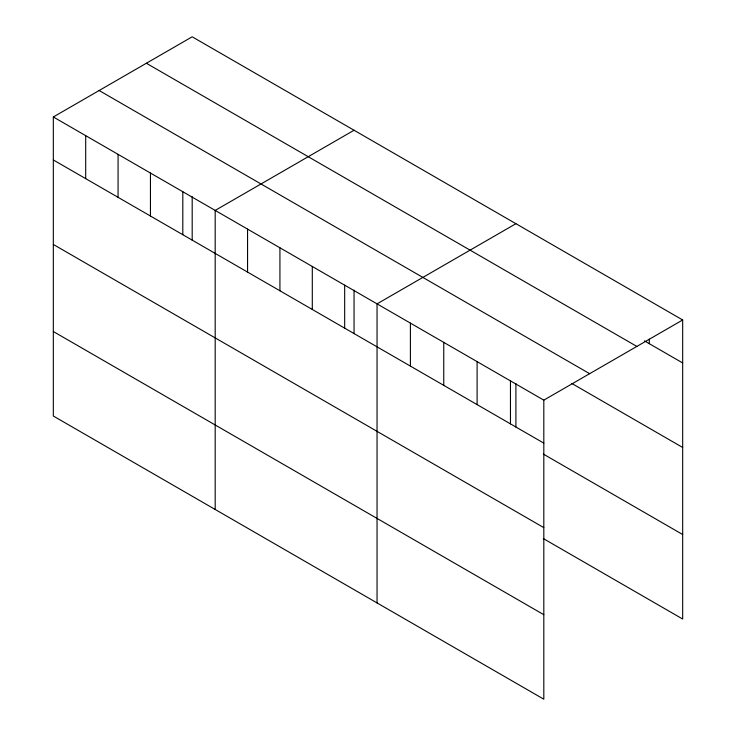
<?xml version="1.0" encoding="UTF-8"?>
<svg xmlns="http://www.w3.org/2000/svg" width="736" height="736" viewBox="0 0 736 736"><rect width="100%" height="100%" fill="white"/><g stroke="black" fill="none" stroke-linecap="round" stroke-linejoin="round"><path stroke-width="1.1" d="M53.323 116.969L543.812 400.145L543.812 699.2L53.323 416.024L53.323 116.969L192.188 36.8L682.677 319.976L682.677 619.031L543.38 538.605M354.053 130.244L215.188 210.422L215.188 509.468M515.908 223.698L377.044 303.867L377.044 602.922M543.812 400.145L682.677 319.976M644.414 340.869L682.677 362.958M146.363 63.259L636.852 346.435M99.148 90.519L589.637 373.695M571.826 383.465L682.677 447.46M53.323 159.951L543.812 443.127M543.38 454.103L682.677 534.52M53.323 244.453L543.812 527.629M53.323 331.522L543.812 614.698M649.318 339.176L649.318 343.703M515.908 383.548L515.908 427.082M510.462 380.889L510.462 423.872M477.103 361.634L477.103 404.616M443.753 342.378L443.753 385.36M410.403 323.122L410.403 366.105M354.053 290.104L354.053 333.629M344.678 285.182L344.678 328.155M312.303 266.487L312.303 309.47M279.928 247.802L279.928 290.775M247.563 229.108L247.563 272.09M192.188 196.65L192.188 240.184M182.813 191.728L182.813 234.71M150.448 173.043L150.448 216.016M118.073 154.348L118.073 197.331M85.698 135.663L85.698 178.636"/></g></svg>
